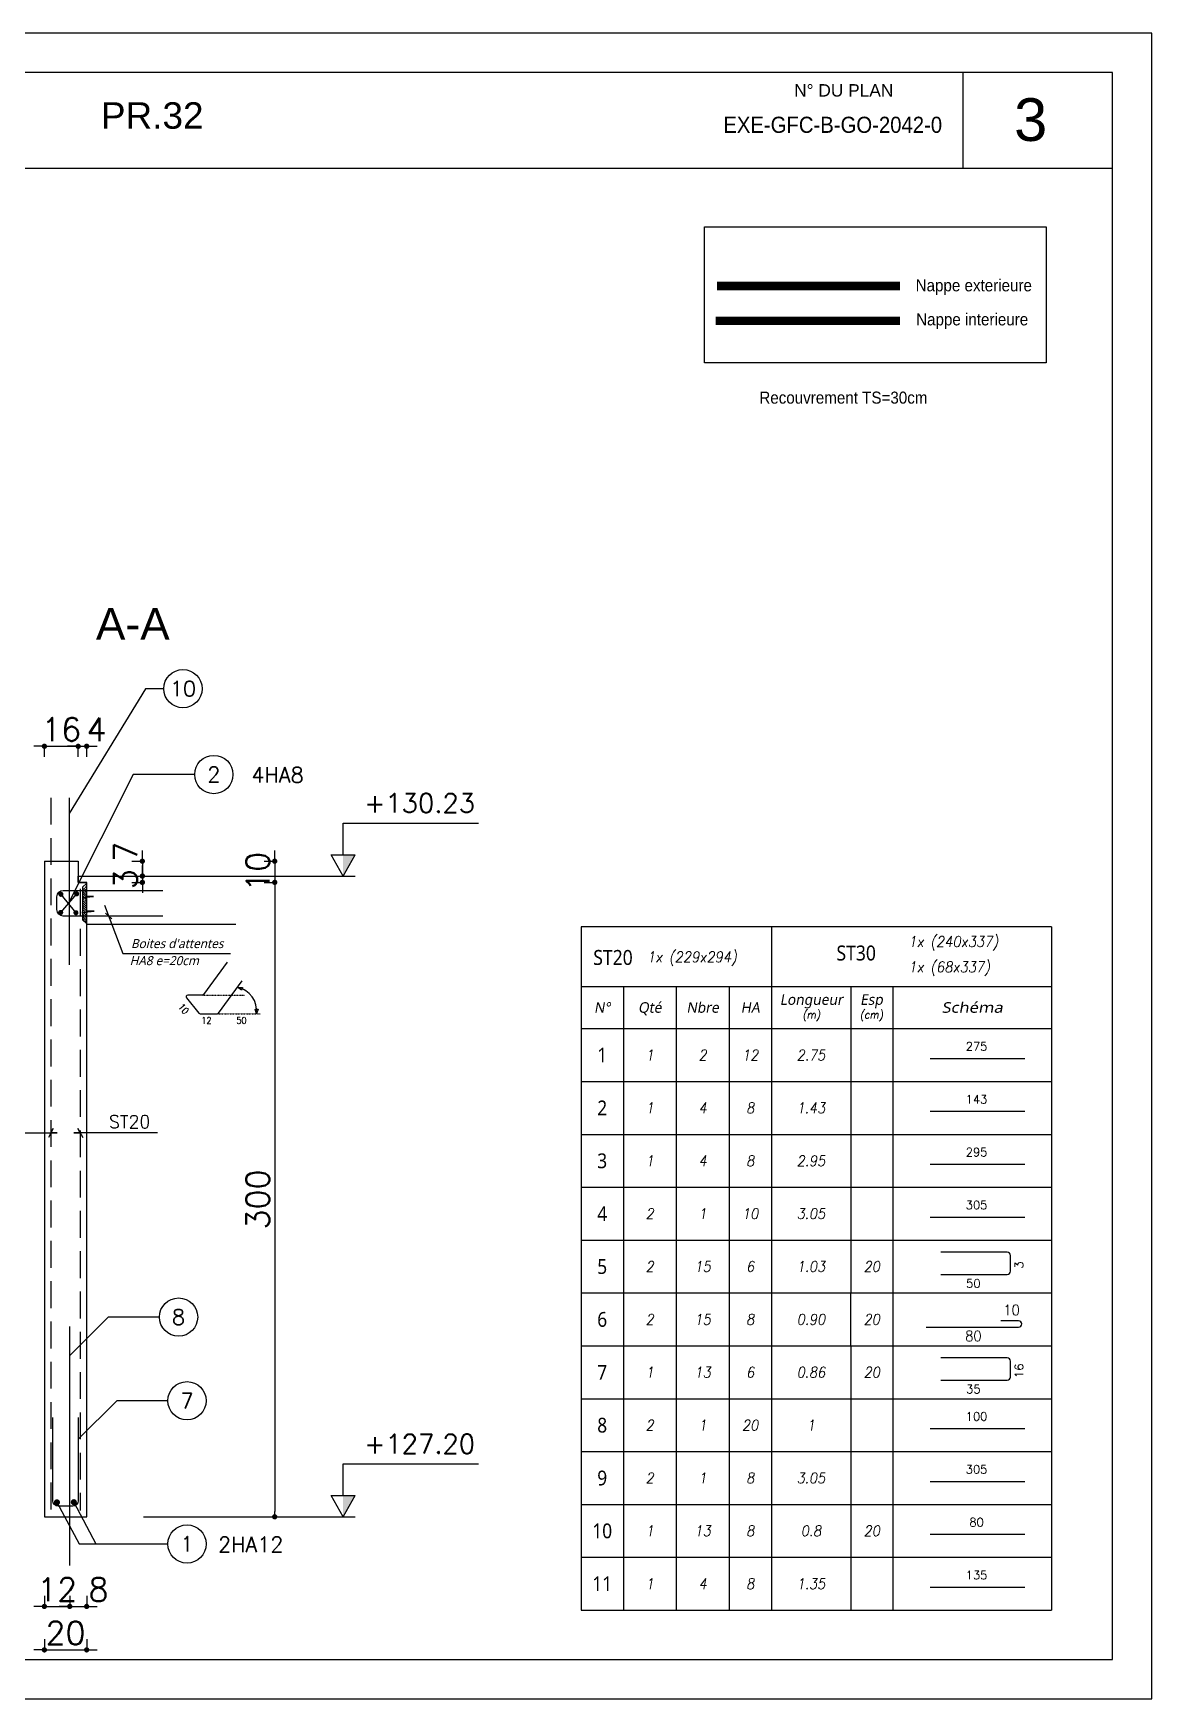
# Model space of a CAD drawing. Header units: millimetres. Extents: x -21776 to 63757, y -7870 to 8483.
# Drawn here: x 2040 to 2569, y -5309 to -4522 of the extents above; entities that cross this region are included whole.
import ezdxf
from ezdxf.enums import TextEntityAlignment as Align

# ---------------------------------------------------------------- set-up
doc = ezdxf.new("R2010")
doc.units = ezdxf.units.MM
doc.header["$PDMODE"] = 34
for name, pattern in [('CACHE', [9.525, 6.35, -3.175]), ('CACHEX2', [19.05, 12.7, -6.35]), ('HIDDEN2', [0.1875, 0.125, -0.0625])]:
    doc.linetypes.add(name, pattern=pattern)
for name, color, linetype in [('COTATION', 1, 'Continuous'), ('GO-CARTOUCHE', 7, 'Continuous'), ('GO-COTATION', 1, 'Continuous'), ('GO-FER-HA', 140, 'Continuous'), ('GO-TEXTE', 9, 'Continuous'), ('GO-TEXTE-ACIER', 3, 'Continuous'), ('GO-TEXTE-FER', 3, 'Continuous'), ('K_ENT_M_Building_PR.35', 7, 'Continuous'), ('préfa v', 2, 'Continuous'), ('STR_ACIER_BAS', 6, 'Continuous'), ('STR_TS', 22, 'Continuous'), ('STR_TXT', 102, 'Continuous'), ('STR_VOI-POT', 6, 'Continuous'), ('TEXTE-ACIER', 3, 'Continuous')]:
    doc.layers.add(name, color=color, linetype=linetype)
doc.styles.add('FIN', font='romans.shx')
doc.styles.add('GrDimensions', font='simplex.shx')
doc.styles.add('Lucida', font='')
doc.styles.get("Standard").update_dxf_attribs({"font": 'romans.shx'})
doc.styles.add('Tableau', font='romans.shx', dxfattribs={"width": 0.9, "oblique": 10})
doc.styles.add('Tableau2', font='trebuc.TTF', dxfattribs={"width": 0.9, "oblique": 10})
doc.styles.add('TEXTE', font='romans.shx')
doc.styles.add('TEXTEBA', font='ARIAL.TTF')
doc.styles.get('Lucida').set_extended_font_data('Lucida Sans', italic=True)
doc.dimstyles.new('COUPE-20', dxfattribs={"dimscale": 0.5, "dimtxt": 22, "dimasz": 5, "dimexe": 0.05, "dimexo": 0, "dimgap": 5, "dimtad": 1, "dimdsep": 46, "dimtxsty": 'Standard', "dimblk1": 'DOT', "dimblk2": 'DOT', "dimsah": 1, "dimcen": 0, "dimdle": 150, "dimclrd": 1, "dimclre": 1, "dimclrt": 7, "dimadec": 0, "dimazin": 0, "dimtfac": 1, "dimtix": 1, "dimtmove": 2, "dimatfit": 3, "dimldrblk": 'DOT', "dimfxl": 0, "dimtvp": 1, "dimtolj": 1, "dimtzin": 0, "dimarcsym": 0})

# ---------------------------------------------------------------- blocks, each defined once
blk = doc.blocks.new('_DOT')
at = {"color": 0, "linetype": 'ByBlock'}
blk.add_line((-0.5, 0), (-1, 0), dxfattribs=at)
at = {"color": 0, "linetype": 'ByBlock', "const_width": 0.5}
blk.add_lwpolyline([(-0.25, 0, 1), (0.25, 0, 1)], format="xyb", close=True, dxfattribs=at)
blk = doc.blocks.new('*D1307')
at = {"layer": 'DEFPOINTS', "color": 0}
for p in [(2045.66, -5223.03), (2065.66, -5223.03), (2065.66, -5285.97)]:
    blk.add_point(p, dxfattribs=at)
at = {"layer": 'STR_VOI-POT', "color": 1, "lineweight": -2}
for p, q in [((2045.66, -5280.97), (2045.66, -5286)), ((2065.66, -5280.97), (2065.66, -5286)), ((2043.16, -5285.97), (2040.66, -5285.97)), ((2045.66, -5285.97), (2065.66, -5285.97)), ((2068.16, -5285.97), (2070.66, -5285.97))]:
    blk.add_line(p, q, dxfattribs=at)
at = {"layer": 'STR_VOI-POT', "color": 1, "lineweight": -2, "xscale": 2.5, "yscale": 2.5, "zscale": 2.5}
blk.add_blockref('_DOT', (2045.66, -5285.97), dxfattribs=at)
at = {"layer": 'STR_VOI-POT', "color": 1, "lineweight": -2, "xscale": 2.5, "yscale": 2.5, "zscale": 2.5, "rotation": 180}
blk.add_blockref('_DOT', (2065.66, -5285.97), dxfattribs=at)
at = {"layer": 'STR_VOI-POT', "color": 7, "insert": (2055.66, -5277.97), "char_height": 11, "attachment_point": 5}
blk.add_mtext('\\A1;20', dxfattribs=at)
blk = doc.blocks.new('*D1308')
at = {"layer": 'DEFPOINTS', "color": 0}
for p in [(2061.66, -4858.69), (2045.66, -4913.03), (2061.66, -4913.03)]:
    blk.add_point(p, dxfattribs=at)
at = {"layer": 'STR_VOI-POT', "color": 1, "lineweight": -2}
for p, q in [((2043.16, -4858.69), (2040.66, -4858.69)), ((2045.66, -4863.69), (2045.66, -4858.66)), ((2045.66, -4858.69), (2061.66, -4858.69)), ((2061.66, -4863.69), (2061.66, -4858.66)), ((2064.16, -4858.69), (2066.66, -4858.69))]:
    blk.add_line(p, q, dxfattribs=at)
at = {"layer": 'STR_VOI-POT', "color": 1, "lineweight": -2, "xscale": 2.5, "yscale": 2.5, "zscale": 2.5}
blk.add_blockref('_DOT', (2045.66, -4858.69), dxfattribs=at)
at = {"layer": 'STR_VOI-POT', "color": 1, "lineweight": -2, "xscale": 2.5, "yscale": 2.5, "zscale": 2.5, "rotation": 180}
blk.add_blockref('_DOT', (2061.66, -4858.69), dxfattribs=at)
at = {"layer": 'STR_VOI-POT', "color": 7, "insert": (2053.66, -4850.69), "char_height": 11, "attachment_point": 5}
blk.add_mtext('\\A1;16', dxfattribs=at)
blk = doc.blocks.new('*D1309')
at = {"layer": 'DEFPOINTS', "color": 0}
for p in [(2061.66, -4913.03), (2065.66, -4923.03), (2154.59, -4923.03)]:
    blk.add_point(p, dxfattribs=at)
at = {"layer": 'STR_VOI-POT', "color": 1, "lineweight": -2}
for p, q in [((2149.59, -4913.03), (2154.62, -4913.03)), ((2154.59, -4910.53), (2154.59, -4908.03)), ((2154.59, -4913.03), (2154.59, -4923.03)), ((2149.59, -4923.03), (2154.62, -4923.03)), ((2154.59, -4925.53), (2154.59, -4928.03))]:
    blk.add_line(p, q, dxfattribs=at)
at = {"layer": 'STR_VOI-POT', "color": 1, "lineweight": -2, "xscale": 2.5, "yscale": 2.5, "zscale": 2.5}
for p, rotation in [((2154.59, -4913.03), 270), ((2154.59, -4923.03), 90)]:
    blk.add_blockref('_DOT', p, dxfattribs=dict(at, rotation=rotation))
at = {"layer": 'STR_VOI-POT', "color": 7, "insert": (2146.59, -4918.03), "char_height": 11, "attachment_point": 5, "rotation": 90}
blk.add_mtext('\\A1;10', dxfattribs=at)
blk = doc.blocks.new('*D1310')
at = {"layer": 'DEFPOINTS', "color": 0}
for p in [(2065.66, -4858.69), (2061.66, -4913.03), (2065.66, -4923.03)]:
    blk.add_point(p, dxfattribs=at)
at = {"layer": 'STR_VOI-POT', "color": 1, "lineweight": -2}
for p, q in [((2059.16, -4858.69), (2056.66, -4858.69)), ((2061.66, -4863.69), (2061.66, -4858.66)), ((2061.66, -4858.69), (2065.66, -4858.69)), ((2065.66, -4863.69), (2065.66, -4858.66)), ((2068.16, -4858.69), (2070.66, -4858.69))]:
    blk.add_line(p, q, dxfattribs=at)
at = {"layer": 'STR_VOI-POT', "color": 1, "lineweight": -2, "xscale": 2.5, "yscale": 2.5, "zscale": 2.5}
blk.add_blockref('_DOT', (2061.66, -4858.69), dxfattribs=at)
at = {"layer": 'STR_VOI-POT', "color": 1, "lineweight": -2, "xscale": 2.5, "yscale": 2.5, "zscale": 2.5, "rotation": 180}
blk.add_blockref('_DOT', (2065.66, -4858.69), dxfattribs=at)
at = {"layer": 'STR_VOI-POT', "color": 7, "insert": (2070.31, -4850.69), "char_height": 11, "attachment_point": 5}
blk.add_mtext('\\A1;4', dxfattribs=at)
blk = doc.blocks.new('*D1311')
at = {"layer": 'DEFPOINTS', "color": 0}
for p in [(2045.66, -5223.03), (2057.66, -5246.03), (2057.66, -5265.41)]:
    blk.add_point(p, dxfattribs=at)
at = {"layer": 'STR_VOI-POT', "color": 1, "lineweight": -2}
for p, q in [((2045.66, -5260.41), (2045.66, -5265.43)), ((2057.66, -5260.41), (2057.66, -5265.43)), ((2043.16, -5265.41), (2040.66, -5265.41)), ((2045.66, -5265.41), (2057.66, -5265.41)), ((2060.16, -5265.41), (2062.66, -5265.41))]:
    blk.add_line(p, q, dxfattribs=at)
at = {"layer": 'STR_VOI-POT', "color": 1, "lineweight": -2, "xscale": 2.5, "yscale": 2.5, "zscale": 2.5}
blk.add_blockref('_DOT', (2045.66, -5265.41), dxfattribs=at)
at = {"layer": 'STR_VOI-POT', "color": 1, "lineweight": -2, "xscale": 2.5, "yscale": 2.5, "zscale": 2.5, "rotation": 180}
blk.add_blockref('_DOT', (2057.66, -5265.41), dxfattribs=at)
at = {"layer": 'STR_VOI-POT', "color": 7, "insert": (2051.66, -5257.41), "char_height": 11, "attachment_point": 5}
blk.add_mtext('\\A1;12', dxfattribs=at)
blk = doc.blocks.new('*D1312')
at = {"layer": 'DEFPOINTS', "color": 0}
for p in [(2065.66, -5223.03), (2057.66, -5246.03), (2065.66, -5265.41)]:
    blk.add_point(p, dxfattribs=at)
at = {"layer": 'STR_VOI-POT', "color": 1, "lineweight": -2}
for p, q in [((2057.66, -5260.41), (2057.66, -5265.43)), ((2065.66, -5260.41), (2065.66, -5265.43)), ((2055.16, -5265.41), (2052.66, -5265.41)), ((2057.66, -5265.41), (2065.66, -5265.41)), ((2068.16, -5265.41), (2070.66, -5265.41))]:
    blk.add_line(p, q, dxfattribs=at)
at = {"layer": 'STR_VOI-POT', "color": 1, "lineweight": -2, "xscale": 2.5, "yscale": 2.5, "zscale": 2.5}
blk.add_blockref('_DOT', (2057.66, -5265.41), dxfattribs=at)
at = {"layer": 'STR_VOI-POT', "color": 1, "lineweight": -2, "xscale": 2.5, "yscale": 2.5, "zscale": 2.5, "rotation": 180}
blk.add_blockref('_DOT', (2065.66, -5265.41), dxfattribs=at)
at = {"layer": 'STR_VOI-POT', "color": 7, "insert": (2071.27, -5257.41), "char_height": 11, "attachment_point": 5}
blk.add_mtext('\\A1;8', dxfattribs=at)
blk = doc.blocks.new('*D1316')
at = {"layer": 'DEFPOINTS', "color": 0}
for p in [(2065.66, -4923.03), (2065.66, -5223.03), (2154.59, -5223.03)]:
    blk.add_point(p, dxfattribs=at)
at = {"layer": 'STR_VOI-POT', "color": 1, "lineweight": -2}
for p, q in [((2149.59, -4923.03), (2154.62, -4923.03)), ((2154.59, -4925.53), (2154.59, -5220.53)), ((2149.59, -5223.03), (2154.62, -5223.03))]:
    blk.add_line(p, q, dxfattribs=at)
at = {"layer": 'STR_VOI-POT', "color": 1, "lineweight": -2, "xscale": 2.5, "yscale": 2.5, "zscale": 2.5}
for p, rotation in [((2154.59, -4923.03), 90), ((2154.59, -5223.03), 270)]:
    blk.add_blockref('_DOT', p, dxfattribs=dict(at, rotation=rotation))
at = {"layer": 'STR_VOI-POT', "color": 7, "insert": (2146.59, -5073.03), "char_height": 11, "attachment_point": 5, "rotation": 90}
blk.add_mtext('\\A1;300', dxfattribs=at)
blk = doc.blocks.new('staboxdetail')
at = {"layer": 'GO-TEXTE-FER'}
blk.add_lwpolyline([(-8.57, 15.58), (-19.76, 0.33, -0.238859), (-20.41, 0), (-27.16, 0, 0.630281), (-27.79, -1.3), (-21.96, -8.52, 0.226783), (-21.34, -8.82), (-13.3, -8.82, 0.238859), (-12.65, -8.49), (-1.46, 6.77)], format="xyb", dxfattribs=at)
at = {"layer": 'GO-TEXTE-FER', "color": 1, "flags": 128}
for points in [[(-3.64, 3.75), (-1.35, 3.64), (-1.75, 2.31), (-3.64, 3.75)], [(5.34, -8.85), (4.78, -6.62), (6.18, -6.63), (5.34, -8.85)]]:
    blk.add_lwpolyline(points, dxfattribs=at)
at = {"layer": 'GO-TEXTE-FER', "color": 1}
blk.add_arc((-6, -7.43), 11.43, 352.85098, 78.09196, dxfattribs=at)
at = {"layer": 'TEXTE-ACIER', "color": 1, "linetype": 'HIDDEN2', "ltscale": 0.025}
for p, q in [((-20, 0), (0, 0)), ((-12.89, -8.82), (7.11, -8.82))]:
    blk.add_line(p, q, dxfattribs=at)
at = {"layer": 'GO-TEXTE-FER', "color": 1, "style": 'TEXTE', "width": 0.9}
blk.add_text('10', height=3.15, rotation=309.81851, dxfattribs=at).set_placement((-31.88, -5.6))
for s, p in [('12', (-20.75, -13.49)), ('50', (-4.19, -13.49))]:
    blk.add_text(s, height=3.15, dxfattribs=at).set_placement(p)
blk = doc.blocks.new('Désignation')
at = {"layer": 'GO-TEXTE-FER'}
for p, q in [((0, 0.8), (8.9, 0.8)), ((0, 0.8), (0, 0)), ((0.8, 0.8), (0.8, 0)), ((1.8, 0.8), (1.8, 0)), ((2.8, 0.8), (2.8, 0)), ((3.6, 0.8), (3.6, 0)), ((5.1, 0.8), (5.1, 0)), ((5.9, 0.8), (5.9, 0)), ((8.9, 0.8), (8.9, 0)), ((0, 0), (8.9, 0))]:
    blk.add_line(p, q, dxfattribs=at)
at = {"layer": 'GO-TEXTE-FER', "style": 'Tableau2', "oblique": 10}
for s, p in [('Longueur', (4.356, 0.55)), ('Esp', (5.494, 0.55)), ('N°', (0.4, 0.4)), ('Qté', (1.3, 0.4)), ('Nbre', (2.3, 0.4)), ('HA', (3.2, 0.4))]:
    blk.add_text(s, height=0.2, dxfattribs=at).set_placement(p, align=Align.MIDDLE_CENTER)
at = {"layer": 'GO-TEXTE-FER', "color": 7, "style": 'Tableau', "oblique": 10, "width": 0.9}
for s, p in [('(m)', (4.356, 0.265)), ('(cm)', (5.494, 0.265))]:
    blk.add_text(s, height=0.15, dxfattribs=at).set_placement(p, align=Align.MIDDLE_CENTER)
at = {"layer": 'GO-TEXTE-FER', "style": 'Tableau2', "oblique": 10, "width": 1.2}
blk.add_text('Schéma', height=0.2, dxfattribs=at).set_placement((7.4, 0.4), align=Align.MIDDLE_CENTER)
blk = doc.blocks.new('Barre libre')
at = {"layer": 'GO-TEXTE-FER'}
for p, q in [((0, 0), (0, -1)), ((0, 0), (8.9, 0)), ((0.8, 0), (0.8, -1)), ((1.8, 0), (1.8, -1)), ((2.8, 0), (2.8, -1)), ((3.6, 0), (3.6, -1)), ((5.1, 0), (5.1, -1)), ((5.9, 0), (5.9, -1)), ((8.9, 0), (8.9, -1)), ((0, -1), (8.9, -1))]:
    blk.add_line(p, q, dxfattribs=at)
at = {"layer": 'GO-TEXTE-FER', "color": 1}
blk.add_line((6.603, -0.563), (8.394, -0.563), dxfattribs=at)
at = {"layer": 'GO-TEXTE-FER', "color": 1, "style": 'Tableau'}
blk.add_attdef('Longueur', text='', height=0.16, dxfattribs=at).set_placement((7.481, -0.336), align=Align.MIDDLE_CENTER)
at = {"layer": 'GO-TEXTE-FER', "style": 'Tableau2', "width": 0.9}
blk.add_attdef('NUMERO', text='', height=0.28, dxfattribs=at).set_placement((0.4, -0.5), align=Align.MIDDLE_CENTER)
at = {"layer": 'GO-TEXTE-FER', "style": 'Tableau', "oblique": 10, "width": 0.9}
for tag, p in [('QUANTITE', (1.3, -0.5)), ('NOMBRE', (2.3, -0.5)), ('NUANCE', (3.2, -0.5)), ('LONGUEUR', (4.35, -0.5)), ('ESPACEMENTS', (5.5, -0.5))]:
    blk.add_attdef(tag, text='', height=0.2, dxfattribs=at).set_placement(p, align=Align.MIDDLE_CENTER)
blk = doc.blocks.new('U')
at = {"layer": 'GO-TEXTE-FER'}
for p, q in [((0, 0), (0, -1)), ((0, 0), (8.9, 0)), ((0.8, 0), (0.8, -1)), ((1.8, 0), (1.8, -1)), ((2.8, 0), (2.8, -1)), ((3.6, 0), (3.6, -1)), ((5.1, 0), (5.1, -1)), ((5.9, 0), (5.9, -1)), ((8.9, 0), (8.9, -1)), ((0, -1), (8.9, -1))]:
    blk.add_line(p, q, dxfattribs=at)
at = {"layer": 'GO-TEXTE-FER', "color": 1}
blk.add_lwpolyline([(6.803, -0.65), (8.063, -0.65, 0.414214), (8.123, -0.59), (8.123, -0.29, 0.414214), (8.063, -0.23), (6.803, -0.23)], format="xyb", dxfattribs=at)
at = {"layer": 'GO-TEXTE-FER', "color": 1, "style": 'Tableau'}
blk.add_attdef('Largeur', text='', height=0.16, rotation=90, dxfattribs=at).set_placement((8.284, -0.472), align=Align.MIDDLE_CENTER)
at = {"layer": 'GO-TEXTE-FER', "style": 'Tableau2', "width": 0.9}
blk.add_attdef('NUMERO', text='', height=0.28, dxfattribs=at).set_placement((0.4, -0.5), align=Align.MIDDLE_CENTER)
at = {"layer": 'GO-TEXTE-FER', "style": 'Tableau', "oblique": 10, "width": 0.9}
for tag, p in [('QUANTITE', (1.3, -0.5)), ('NOMBRE', (2.3, -0.5)), ('NUANCE', (3.2, -0.5)), ('LONGUEUR', (4.35, -0.5)), ('ESPACEMENTS', (5.5, -0.5))]:
    blk.add_attdef(tag, text='', height=0.2, dxfattribs=at).set_placement(p, align=Align.MIDDLE_CENTER)
at = {"layer": 'GO-TEXTE-FER', "color": 1, "style": 'Tableau'}
blk.add_attdef('Longueur', text='', height=0.16, dxfattribs=at).set_placement((7.422, -0.819), align=Align.MIDDLE_CENTER)
blk = doc.blocks.new('Spécial')
at = {"layer": 'GO-TEXTE-FER'}
for p, q in [((0, 0), (0, -1)), ((0, 0), (8.9, 0)), ((0.8, 0), (0.8, -1)), ((1.8, 0), (1.8, -1)), ((2.8, 0), (2.8, -1)), ((3.6, 0), (3.6, -1)), ((5.1, 0), (5.1, -1)), ((5.9, 0), (5.9, -1)), ((8.9, 0), (8.9, -1)), ((0, -1), (8.9, -1))]:
    blk.add_line(p, q, dxfattribs=at)
at = {"layer": 'GO-TEXTE-FER', "style": 'Tableau2', "width": 0.9}
blk.add_attdef('NUMERO', text='', height=0.28, dxfattribs=at).set_placement((0.4, -0.5), align=Align.MIDDLE_CENTER)
at = {"layer": 'GO-TEXTE-FER', "style": 'Tableau', "oblique": 10, "width": 0.9}
for tag, p in [('QUANTITE', (1.3, -0.5)), ('NOMBRE', (2.3, -0.5)), ('NUANCE', (3.2, -0.5)), ('LONGUEUR', (4.35, -0.5)), ('ESPACEMENTS', (5.5, -0.5))]:
    blk.add_attdef(tag, text='', height=0.2, dxfattribs=at).set_placement(p, align=Align.MIDDLE_CENTER)
blk = doc.blocks.new('World Level Arrow 5')
at = {"color": 7, "linetype": 'Continuous', "lineweight": -3}
for p, q in [((-1, -0.567), (-1, 0.567)), ((0, 0), (-1, 0.567)), ((0, 0), (-1, -0.567)), ((0, -9.433), (0, 0.567))]:
    blk.add_line(p, q, dxfattribs=at)
blk.add_solid([(-1, 0.567), (0, 0), (-0.997, 0)], dxfattribs=at)
blk = doc.blocks.new('*D1323')
at = {"layer": 'DEFPOINTS', "color": 0}
for p in [(2061.66, -4913.03), (2061.66, -4920.03), (2091.99, -4920.03)]:
    blk.add_point(p, dxfattribs=at)
at = {"layer": 'préfa v', "color": 1, "lineweight": -2}
for p, q in [((2086.99, -4913.03), (2092.02, -4913.03)), ((2091.99, -4910.53), (2091.99, -4908.03)), ((2091.99, -4913.03), (2091.99, -4920.03)), ((2086.99, -4920.03), (2092.02, -4920.03)), ((2091.99, -4922.53), (2091.99, -4925.03))]:
    blk.add_line(p, q, dxfattribs=at)
at = {"layer": 'préfa v', "color": 1, "lineweight": -2, "xscale": 2.5, "yscale": 2.5, "zscale": 2.5}
for p, rotation in [((2091.99, -4913.03), 270), ((2091.99, -4920.03), 90)]:
    blk.add_blockref('_DOT', p, dxfattribs=dict(at, rotation=rotation))
at = {"layer": 'préfa v', "color": 7, "insert": (2083.99, -4908.65), "char_height": 11, "attachment_point": 5, "rotation": 90}
blk.add_mtext('\\A1;7', dxfattribs=at)
blk = doc.blocks.new('*D1324')
at = {"layer": 'DEFPOINTS', "color": 0}
for p in [(2061.66, -4920.03), (2065.66, -4923.03), (2091.99, -4923.03)]:
    blk.add_point(p, dxfattribs=at)
at = {"layer": 'préfa v', "color": 1, "lineweight": -2}
for p, q in [((2086.99, -4920.03), (2092.02, -4920.03)), ((2091.99, -4917.53), (2091.99, -4915.03)), ((2091.99, -4920.03), (2091.99, -4923.03)), ((2086.99, -4923.03), (2092.02, -4923.03)), ((2091.99, -4925.53), (2091.99, -4928.03))]:
    blk.add_line(p, q, dxfattribs=at)
at = {"layer": 'préfa v', "color": 1, "lineweight": -2, "xscale": 2.5, "yscale": 2.5, "zscale": 2.5}
for p, rotation in [((2091.99, -4920.03), 270), ((2091.99, -4923.03), 90)]:
    blk.add_blockref('_DOT', p, dxfattribs=dict(at, rotation=rotation))
at = {"layer": 'préfa v', "color": 7, "insert": (2083.99, -4921.53), "char_height": 11, "attachment_point": 5, "rotation": 90}
blk.add_mtext('\\A1;3', dxfattribs=at)

msp = doc.modelspace()

# ---------------------------------------------------------------- hatches: boundary and pattern name
at = {"layer": 'GO-FER-HA'}
h = msp.add_hatch(dxfattribs=at)
h.set_pattern_fill('ANSI31', color=9, scale=6.075, angle=-450, style=0)
h.set_pattern_definition([(135, (397960.3963, -59925.6856), (-0.536959212, -0.536959212), [])])
h.paths.add_polyline_path([(2065.65839, -4924.47486), (2063.63339, -4926.49986), (2063.63339, -4928.12571), (2065.65839, -4928.12571)])
h.paths.add_polyline_path([(2065.65839, -4928.12571), (2063.63339, -4928.12571), (2063.63339, -4931.27861), (2065.65839, -4931.07845)])
h.paths.add_polyline_path([(2065.65839, -4931.61247), (2063.63339, -4931.29561), (2063.63339, -4941.05802), (2065.65839, -4940.84836)])
h.paths.add_polyline_path([(2064.09576, -4941.13724), (2065.65839, -4942.69986), (2065.65839, -4941.27649)])

# ---------------------------------------------------------------- linework, layer by layer
msp.add_lwpolyline([(2357.9083, -4613.01413), (2519.45203, -4613.01413), (2519.45203, -4677.29951), (2357.9083, -4677.29951)], close=True)
at = {"layer": 'COTATION'}
for p, q in [((2060.91367, -4928.47388), (2053.35749, -4937.26547)), ((2053.49852, -4928.69931), (2060.57536, -4937.37819))]:
    msp.add_line(p, q, dxfattribs=at)
for points in [[(2116.74616, -4872.03246), (2087.63731, -4872.03246), (2057.13558, -4932.86967)], [(2012.2288, -5041.48575), (2051.65839, -5041.48575), (2048.65839, -5041.48575), (2049.77971, -5039.36442), (2047.53706, -5043.60707)], [(2099.08797, -5041.48575), (2059.65839, -5041.48575), (2062.65839, -5041.48575), (2061.53706, -5039.36442), (2063.77971, -5043.60707)], [(2051.59984, -5216.18638), (2062.04393, -5235.73836), (2096.06102, -5235.73836)], [(2059.54955, -5216.18638), (2069.99365, -5235.73836), (2104.01074, -5235.73836)]]:
    msp.add_lwpolyline(points, dxfattribs=at)
at = {"layer": 'GO-CARTOUCHE', "color": 2, "ltscale": 3}
msp.add_line((2074.55115, -4937.58489), (2077.58627, -4940.32701), dxfattribs=at)
at = {"layer": 'GO-CARTOUCHE', "color": 3}
for p, q in [((2299.47404, -4944.0202), (2299.47404, -4972.19522)), ((2389.52586, -4944.0202), (2389.52586, -4972.19522)), ((2521.97404, -4944.0202), (2521.97404, -4972.19522))]:
    msp.add_line(p, q, dxfattribs=at)
at = {"layer": 'GO-CARTOUCHE', "linetype": 'Continuous'}
for points in [[(2569.33531, -5309.04286), (2569.33531, -4521.54286), (1455.69895, -4521.54286), (1455.69895, -5309.04286)], [(2550.77656, -5290.48411), (2550.77656, -4540.10161), (1474.2577, -4540.10161), (1474.2577, -5290.48411)]]:
    msp.add_lwpolyline(points, close=True, dxfattribs=at)
at = {"layer": 'GO-CARTOUCHE', "color": 2, "ltscale": 3}
msp.add_lwpolyline([(2074.10341, -4933.74941), (2082.77576, -4956.7245), (2133.60022, -4956.7245)], dxfattribs=at)
at = {"layer": 'GO-CARTOUCHE', "color": 3}
msp.add_lwpolyline([(2521.97404, -4944.0202), (2299.47404, -4944.0202)], dxfattribs=at)
at = {"layer": 'GO-COTATION'}
for points in [[(2102.12493, -4831.44507), (2093.41613, -4831.44507), (2057.38563, -4890.42736)], [(2100.05381, -5128.60272), (2075.85759, -5128.60272), (2057.65839, -5146.80192)], [(2104.05381, -5168.16334), (2079.85759, -5168.16334), (2061.65839, -5186.36254)]]:
    msp.add_lwpolyline(points, dxfattribs=at)
msp.add_lwpolyline([(2462.59966, -5133.34945), (2506.41074, -5133.34945, 0.414213562), (2507.91074, -5131.84945), (2507.91074, -5131.84945, 0.414213562), (2506.41074, -5130.34945), (2497.91074, -5130.34945)], format="xyb", dxfattribs=at)
at = {"layer": 'GO-FER-HA', "color": 1}
msp.add_line((2065.65839, -4937.51208), (2065.65839, -4926.84307), dxfattribs=at)
msp.add_lwpolyline([(2101.66639, -4938.95595), (2066.22889, -4938.95595), (2054.59094, -4938.95595, -0.414213562), (2051.55344, -4935.91845), (2051.55344, -4929.84345, -0.414213562), (2054.59094, -4926.80595), (2101.66639, -4926.80595)], format="xyb", dxfattribs=at)
at = {"layer": 'GO-FER-HA', "color": 6, "linetype": 'Continuous', "const_width": 1.2}
for points in [[(2053.49852, -4928.09931, 1), (2053.49852, -4929.29931, 1)], [(2060.91367, -4927.87388, 1), (2060.91367, -4929.07388, 1)], [(2053.35749, -4936.66547, 1), (2053.35749, -4937.86547, 1)], [(2060.57536, -4936.77819, 1), (2060.57536, -4937.97819, 1)]]:
    msp.add_lwpolyline(points, format="xyb", close=True, dxfattribs=at)
at = {"layer": 'GO-FER-HA', "color": 1}
msp.add_lwpolyline([(2065.65839, -4937.45735), (2063.43604, -4937.25932), (2069.12593, -4936.67021), (2065.65839, -4936.67021), (2065.65839, -4930.49223), (2063.56684, -4930.16495), (2068.86433, -4929.6413), (2065.65839, -4929.6413)], dxfattribs=at)
msp.add_lwpolyline([(2063.63339, -4940.67486), (2065.65839, -4942.69986), (2065.65839, -4923.35462), (2063.63339, -4925.37962)], close=True, dxfattribs=at)
at = {"layer": 'GO-TEXTE', "color": 7}
for points in [[(2480.03244, -4540.10161), (2480.03244, -4585.54823)], [(2550.77656, -4585.54823), (1474.2577, -4585.54823)]]:
    msp.add_lwpolyline(points, dxfattribs=at)
at = {"layer": 'GO-TEXTE-ACIER'}
for centre in [(2111.1817, -4831.44507), (2125.80292, -4872.03246), (2109.11058, -5128.60272), (2113.11058, -5168.16334), (2113.11058, -5235.88967)]:
    msp.add_circle(centre, 9.05676, dxfattribs=at)
at = {"layer": 'K_ENT_M_Building_PR.35', "color": 120, "linetype": 'Continuous', "lineweight": -3}
for p, q in [((2186.89377, -4910.02724), (2186.89377, -4895.02724)), ((2186.89377, -4895.02724), (2191.89377, -4895.02724)), ((2186.89377, -4910.02724), (2186.89377, -4895.02724)), ((2186.89377, -4895.02724), (2191.89377, -4895.02724)), ((2191.89377, -4895.02724), (2250.89377, -4895.02724)), ((2191.89377, -4895.02724), (2250.89377, -4895.02724)), ((2186.89377, -5213.02724), (2186.89377, -5198.02724)), ((2186.89377, -5198.02724), (2191.89377, -5198.02724)), ((2186.89377, -5213.02724), (2186.89377, -5198.02724)), ((2186.89377, -5198.02724), (2191.89377, -5198.02724)), ((2191.89377, -5198.02724), (2250.89377, -5198.02724)), ((2191.89377, -5198.02724), (2250.89377, -5198.02724))]:
    msp.add_line(p, q, dxfattribs=at)
at = {"layer": 'préfa v'}
for points in [[(2045.65839, -4913.02724), (2045.65839, -5223.02724), (2065.65839, -5223.02724), (2065.65839, -4923.02724)], [(2045.65839, -4913.02724), (2061.65839, -4913.02724), (2061.65839, -4923.02724), (2065.65839, -4923.02724)], [(2136.14319, -4943.02724), (2065.65839, -4943.02724), (2065.65839, -4923.02724), (2061.65839, -4923.02724), (2061.65839, -4920.02724), (2135.54808, -4920.02724)]]:
    msp.add_lwpolyline(points, dxfattribs=at)
at = {"layer": 'STR_TS', "linetype": 'CACHE', "ltscale": 2, "const_width": 4}
msp.add_lwpolyline([(2450.2621, -4641.00853), (2363.70422, -4641.00853)], dxfattribs=at)
at = {"layer": 'STR_TS', "const_width": 4}
msp.add_lwpolyline([(2450.2621, -4657.46349), (2363.14274, -4657.46349)], dxfattribs=at)
at = {"layer": 'STR_VOI-POT', "color": 1, "linetype": 'CACHEX2'}
for points in [[(2048.65839, -4883.02724), (2048.65839, -5220.02724)], [(2062.65839, -4926.02724), (2062.65839, -5220.02724)]]:
    msp.add_lwpolyline(points, dxfattribs=at)
at = {"layer": 'STR_VOI-POT'}
for points in [[(2057.38563, -4883.02724), (2057.38563, -4962.02724)], [(2057.65839, -5246.02724), (2057.65839, -5133.02724)]]:
    msp.add_lwpolyline(points, dxfattribs=at)
msp.add_lwpolyline([(2061.65839, -5176.02724), (2061.65839, -5215.52724, -0.414213562), (2059.15839, -5218.02724), (2052.15839, -5218.02724, -0.414213562), (2049.65839, -5215.52724), (2049.65839, -5176.02724)], format="xyb", dxfattribs=at)
at = {"layer": 'STR_VOI-POT', "const_width": 1.44}
for points in [[(2052.31984, -5216.18638, -1), (2050.87984, -5216.18638, -1)], [(2060.3151, -5216.12618, -1), (2058.8751, -5216.12618, -1)]]:
    msp.add_lwpolyline(points, format="xyb", close=True, dxfattribs=at)

# ---------------------------------------------------------------- block references
at = {"layer": 'GO-FER-HA', "xscale": 25, "yscale": 25, "zscale": 25}
msp.add_blockref('Désignation', (2299.47404, -4992.19522), dxfattribs=at)
at = {"layer": 'GO-TEXTE-FER'}
for name, p, xscale, yscale, zscale, values in [('Barre libre', (2299.47404, -4992.19522), 25, 25, 25, {'NUMERO': '1', 'QUANTITE': '1', 'NOMBRE': '2', 'NUANCE': '12', 'Longueur': '275', 'LONGUEUR': '2.75'}), ('Barre libre', (2299.47404, -5017.19522), 25, 25, 25, {'NUMERO': '2', 'QUANTITE': '1', 'NOMBRE': '4', 'NUANCE': '8', 'Longueur': '143', 'LONGUEUR': '1.43'}), ('Barre libre', (2299.47404, -5042.19522), 25, 25, 25, {'NUMERO': '3', 'QUANTITE': '1', 'NOMBRE': '4', 'NUANCE': '8', 'Longueur': '295', 'LONGUEUR': '2.95'}), ('Barre libre', (2299.47404, -5067.19522), 25, 25, 25, {'NUMERO': '4', 'QUANTITE': '2', 'NOMBRE': '1', 'NUANCE': '10', 'Longueur': '305', 'LONGUEUR': '3.05'}), ('U', (2299.47404, -5092.19522), 25, 25, 25, {'NUMERO': '5', 'QUANTITE': '2', 'NOMBRE': '15', 'NUANCE': '6', 'Longueur': '50', 'Largeur': '3', 'LONGUEUR': '1.03', 'ESPACEMENTS': '20'}), ('Spécial', (2299.47404, -5117.19522), 24.99585865563859, 24.99585865563859, 24.9958586556, {'NUMERO': '6', 'QUANTITE': '2', 'NOMBRE': '15', 'NUANCE': '8', 'LONGUEUR': '0.90', 'ESPACEMENTS': '20'}), ('U', (2299.47404, -5142.19108), 25, 25, 25, {'NUMERO': '7', 'QUANTITE': '1', 'NOMBRE': '13', 'NUANCE': '6', 'Longueur': '35', 'Largeur': '16', 'LONGUEUR': '0.86', 'ESPACEMENTS': '20'}), ('Barre libre', (2299.47404, -5167.19108), 25, 25, 25, {'NUMERO': '8', 'QUANTITE': '2', 'NOMBRE': '1', 'NUANCE': '20', 'Longueur': '100', 'LONGUEUR': '1'}), ('Barre libre', (2299.47404, -5192.19108), 25, 25, 25, {'NUMERO': '9', 'QUANTITE': '2', 'NOMBRE': '1', 'NUANCE': '8', 'Longueur': '305', 'LONGUEUR': '3.05'}), ('Barre libre', (2299.47404, -5217.19108), 25, 25, 25, {'NUMERO': '10', 'QUANTITE': '1', 'NOMBRE': '13', 'NUANCE': '8', 'Longueur': '80', 'LONGUEUR': '0.8', 'ESPACEMENTS': '20'}), ('Barre libre', (2299.47404, -5242.19108), 25, 25, 25, {'NUMERO': '11', 'QUANTITE': '1', 'NOMBRE': '4', 'NUANCE': '8', 'Longueur': '135', 'LONGUEUR': '1.35'})]:
    msp.add_blockref(name, p, dxfattribs=dict(at, xscale=xscale, yscale=yscale, zscale=zscale)).add_auto_attribs(values)
at = {"layer": 'K_ENT_M_Building_PR.35', "color": 120, "linetype": 'Continuous', "lineweight": -3, "xscale": 10, "yscale": 10, "zscale": 10, "rotation": 270}
for p in [(2186.89377, -4920.02724), (2186.89377, -4920.02724), (2186.89377, -5223.02724), (2186.89377, -5223.02724)]:
    msp.add_blockref('World Level Arrow 5', p, dxfattribs=at)
at = {"layer": 'STR_VOI-POT'}
msp.add_blockref('staboxdetail', (2140.63062, -4976.37131), dxfattribs=at)

# ---------------------------------------------------------------- texts
at = {"layer": 'GO-CARTOUCHE', "color": 2, "style": 'TEXTEBA'}
msp.add_text('3', height=20.19864, dxfattribs=at).set_placement((2504.25227, -4572.44975))
at = {"layer": 'GO-CARTOUCHE', "color": 2, "style": 'TEXTEBA', "width": 0.9}
for s, height, p in [('EXE-GFC-B-GO-2042-0', 7.6363636, (2418.47598, -4568.61641)), ('Nappe exterieure', 5.7024, (2485.19977, -4643.5624)), ('Nappe interieure', 5.7024, (2484.43135, -4659.65317)), ('Recouvrement TS=30cm', 5.7024, (2423.53583, -4696.66764))]:
    msp.add_text(s, height=height, dxfattribs=at).set_placement(p, align=Align.CENTER)
at = {"layer": 'GO-TEXTE', "style": 'TEXTEBA'}
msp.add_text('N° DU PLAN', height=5.856446, dxfattribs=at).set_placement((2423.69947, -4551.44419), align=Align.CENTER)
at = {"layer": 'GO-TEXTE', "color": 2, "style": 'TEXTEBA'}
msp.add_text('PR.32', height=12.497088, dxfattribs=at).set_placement((2072.404, -4566.645))
at = {"layer": 'GO-TEXTE', "linetype": 'Continuous', "style": 'Lucida'}
for s, p in [("Boites d'attentes", (2086.60822, -4954.10315)), ('HA8 e=20cm', (2085.96211, -4962.18108))]:
    msp.add_text(s, height=4.256, rotation=359.99820245, dxfattribs=at).set_placement(p)
at = {"layer": 'GO-TEXTE-ACIER', "style": 'TEXTE'}
for s, p in [('10', (2111.1817, -4831.44507)), ('2', (2125.80292, -4872.03246)), ('4HA8', (2155.93274, -4872.22155)), ('8', (2109.11058, -5128.60272)), ('7', (2113.11058, -5168.16334)), ('1', (2113.11058, -5235.88967)), ('2HA12', (2143.24039, -5236.07876))]:
    msp.add_text(s, height=7.2, dxfattribs=at).set_placement(p, align=Align.MIDDLE_CENTER)
at = {"layer": 'GO-TEXTE-FER', "style": 'Tableau', "oblique": 10, "width": 0.9}
for s, p in [('1x (240x337)', (2454.29323, -4953.56432)), ('1x (229x294)', (2330.69064, -4960.83612)), ('1x (68x337)', (2454.29323, -4965.56432))]:
    msp.add_text(s, height=5.0561798, dxfattribs=at).set_placement(p)
at = {"layer": 'GO-TEXTE-FER', "color": 1, "style": 'TEXTE', "width": 0.9}
for s, p in [('10', (2499.25448, -5127.75609)), ('80', (2481.17355, -5140.05956))]:
    msp.add_text(s, height=5, dxfattribs=at).set_placement(p)
at = {"layer": 'GO-TEXTE-FER', "style": 'Tableau2', "width": 0.9}
for tag, p in [('ST30', (2429.58553, -4956.43248)), ('ST20', (2314.57366, -4958.54513))]:
    msp.add_attdef(tag, text='1', height=7.07865, dxfattribs=at).set_placement(p, align=Align.MIDDLE_CENTER)
at = {"layer": 'K_ENT_M_Building_PR.35', "color": 0, "linetype": 'Continuous', "lineweight": -3, "char_height": 9, "attachment_point": 7, "style": 'GrDimensions'}
for s, insert in [('\\A1;+130.23', (2196.89377, -4890.02724)), ('\\A1;+127.20', (2196.89377, -5193.02724))]:
    msp.add_mtext(s, dxfattribs=dict(at, insert=insert))
at = {"layer": 'STR_ACIER_BAS', "style": 'TEXTEBA'}
msp.add_text('A-A', height=15, dxfattribs=at).set_placement((2070.01944, -4808.34226))
at = {"layer": 'STR_TXT', "style": 'FIN'}
msp.add_text('ST20', height=6, dxfattribs=at).set_placement((2085.96846, -5039.21289), align=Align.CENTER)

# ---------------------------------------------------------------- dimensions: what is measured, and where the dimension line sits
at = {"layer": 'préfa v'}
dim = msp.add_linear_dim(base=(2091.99061, -4920.02724), p1=(2061.65839, -4913.02724), p2=(2061.65839, -4920.02724), angle=90, dimstyle='COUPE-20', dxfattribs=at)
dim.commit()
dim.dimension.update_dxf_attribs({"geometry": '*D1323', "text_midpoint": (2083.99061, -4908.65289), "dimtype": 160})
dim = msp.add_linear_dim(base=(2091.99061, -4923.02724), p1=(2061.65839, -4920.02724), p2=(2065.65839, -4923.02724), angle=90, dimstyle='COUPE-20', dxfattribs=at)
dim.commit()
dim.dimension.update_dxf_attribs({"geometry": '*D1324', "text_midpoint": (2083.99061, -4921.52724)})
at = {"layer": 'STR_VOI-POT'}
for base, p1, p2, picture, middle in [((2061.65839, -4858.6894), (2045.65839, -4913.02724), (2061.65839, -4913.02724), '*D1308', (2053.65839, -4850.6894)), ((2065.65839, -5285.97329), (2045.65839, -5223.02724), (2065.65839, -5223.02724), '*D1307', (2055.65839, -5277.97329)), ((2057.65839, -5265.40877), (2045.65839, -5223.02724), (2057.65839, -5246.02724), '*D1311', (2051.65839, -5257.40877))]:
    dim = msp.add_linear_dim(base=base, p1=p1, p2=p2, dimstyle='COUPE-20', dxfattribs=at)
    dim.commit()
    dim.dimension.update_dxf_attribs({"geometry": picture, "text_midpoint": middle})
for base, p1, p2, picture, middle in [((2065.65839, -4858.6894), (2061.65839, -4913.02724), (2065.65839, -4923.02724), '*D1310', (2070.30696, -4850.6894)), ((2065.65839, -5265.40877), (2057.65839, -5246.02724), (2065.65839, -5223.02724), '*D1312', (2071.27131, -5257.40877))]:
    dim = msp.add_linear_dim(base=base, p1=p1, p2=p2, dimstyle='COUPE-20', dxfattribs=at)
    dim.commit()
    dim.dimension.update_dxf_attribs({"geometry": picture, "text_midpoint": middle, "dimtype": 160})
for base, p1, p2, picture, middle in [((2154.59449, -4923.02724), (2061.65839, -4913.02724), (2065.65839, -4923.02724), '*D1309', (2146.59449, -4918.02724)), ((2154.59449, -5223.02724), (2065.65839, -4923.02724), (2065.65839, -5223.02724), '*D1316', (2146.59449, -5073.02724))]:
    dim = msp.add_linear_dim(base=base, p1=p1, p2=p2, angle=90, dimstyle='COUPE-20', dxfattribs=at)
    dim.commit()
    dim.dimension.update_dxf_attribs({"geometry": picture, "text_midpoint": middle})

doc.saveas('drawing.dxf')
